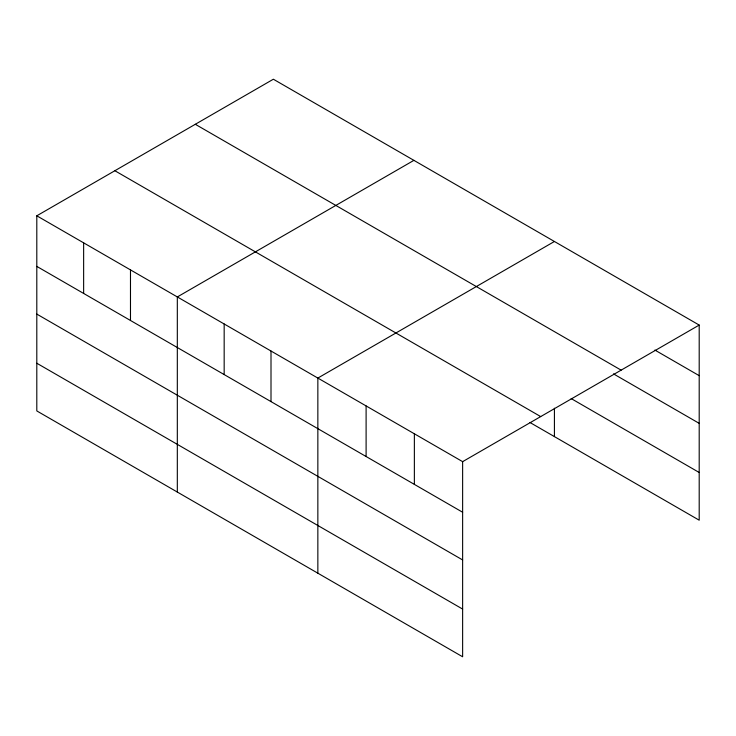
<?xml version="1.0" encoding="UTF-8"?>
<svg xmlns="http://www.w3.org/2000/svg" width="736" height="736" viewBox="0 0 736 736"><rect width="100%" height="100%" fill="white"/><g stroke="black" fill="none" stroke-linecap="round" stroke-linejoin="round"><path stroke-width="1.1" d="M36.8 215.804L462.631 461.656L462.631 656.779L36.8 410.927L36.8 215.804L273.369 79.221L699.2 325.073L699.2 520.196L530.021 422.519M413.899 160.356L177.321 296.939L177.321 492.062M554.42 241.482L317.851 378.065L317.851 573.188M462.631 461.656L699.2 325.073M654.884 350.069L699.2 375.664M195.307 124.292L621.129 370.144M613.511 373.888L699.2 423.356M571.164 398.572L699.2 472.494M114.871 170.734L540.693 416.585M36.8 266.395L462.631 512.247M36.8 314.088L462.631 559.94M36.8 363.234L462.631 609.077M554.42 408.213L554.42 436.604M414.368 433.789L414.368 484.38M366.105 405.932L366.105 456.513M271.004 351.026L271.004 401.608M224.167 323.978L224.167 374.569M130.484 269.891L130.484 320.482M83.637 242.852L83.637 293.434"/></g></svg>
